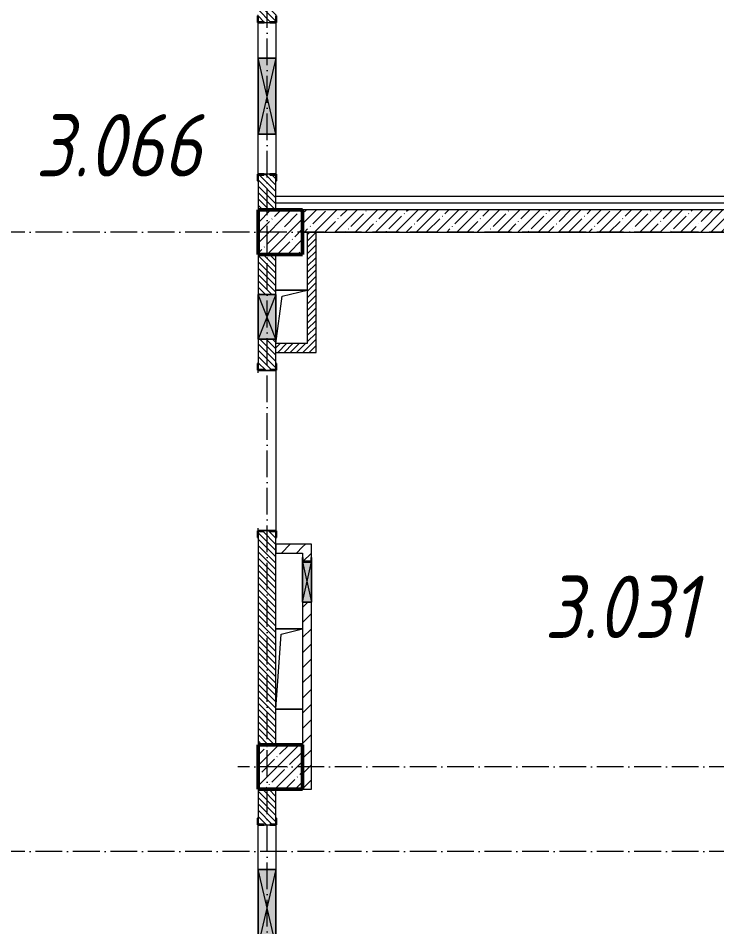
# Model space of a CAD drawing. Header units: millimetres. Extents: x -12989 to 629078, y -109036 to 555275.
# Drawn here: x 614066 to 621909, y -81978 to -71785 of the extents above; entities that cross this region are included whole.
import ezdxf

# ---------------------------------------------------------------- set-up
doc = ezdxf.new("R2010")
doc.units = ezdxf.units.MM
doc.linetypes.add('50_200_ШТРИХ_1Т_ш5_п1_п1_', pattern=[700, 500, -100, 0, -100])
for name, color, linetype, lineweight in [('A-DETL-____-OTLN-4', 7, 'Continuous', 18), ('A-DETL-GENF-OTLN', 7, 'Continuous', 9), ('A-FLOR-____-OTLN', 7, 'Continuous', 9), ('A-GENM-____-MCUT', 7, 'Continuous', 25), ('A-GENM-____-OTLN', 7, 'Continuous', 9), ('A-GENM-____-OTLN-1', 7, 'Continuous', 25), ('A-GLAZ-____-OTLN', 7, 'Continuous', 9), ('A-WALL-____-MCUT-1', 7, 'Continuous', 9), ('A-WALL-____-MCUT-3', 7, 'Continuous', 9), ('A-WALL-____-PATT-1', 7, 'Continuous', 9), ('A-WALL-FNSH-MCUT-1', 7, 'Continuous', 9), ('I-WALL-____-OTLN', 7, 'Continuous', 9), ('S-COLS-____-MCUT', 7, 'Continuous', 50), ('S-COLS-____-OTLN', 7, 'Continuous', 9), ('S-GRID-____-OTLN-1', 7, '50_200_ШТРИХ_1Т_ш5_п1_п1_', 9), ('Марки помещений', 7, 'Continuous', 9)]:
    doc.layers.add(name, color=color, linetype=linetype, lineweight=lineweight)
doc.styles.add('ISOCPEUR_I_2', font='isocpeui.ttf', dxfattribs={"width": 0.85, "height": 2.3})
pattern_1 = [(135, (523510.01, -90515.614), (-35.35534, -35.35534), [])]
pattern_2 = [(45, (523510.01, -90515.61), (-84.85281, 84.85281), [])]
pattern_3 = [(45, (523510.01, -90515.614), (-35.35534, 35.35534), [])]

# ---------------------------------------------------------------- blocks, each defined once
blk = doc.blocks.new('BSC_Колонна _Прямоугольная - 500х500-V30-АР1_План отверстий 3 этажа в осях 1-64_А-ГГ')
at = {"layer": 'S-COLS-____-OTLN'}
h = blk.add_hatch(dxfattribs=at)
h.set_pattern_fill('FP_67', color=256, style=0, pattern_type=2)
h.set_pattern_definition([(45, (-93500, -16331.04), (-114.04925, 114.04925), []), (45, (-93385.95, -16331.04), (-114.04925, 114.04925), [201.613, -40.323, 3.353, -36.97])])
h.paths.add_polyline_path([(-250, -250), (250, -250), (250, 250), (-250, 250)], flags=0)
at = {"layer": 'S-COLS-____-MCUT'}
for p, q in [((250, 250), (-250, 250)), ((-250, 250), (-250, -250)), ((250, -250), (250, 250)), ((-250, -250), (250, -250))]:
    blk.add_line(p, q, dxfattribs=at)
blk = doc.blocks.new('BSC_Колонна _Прямоугольная - 500х500-V81-АР1_План отверстий 3 этажа в осях 1-64_А-ГГ')
at = {"layer": 'S-COLS-____-OTLN'}
h = blk.add_hatch(dxfattribs=at)
h.set_pattern_fill('FP_118', color=256, style=0, pattern_type=2)
h.set_pattern_definition([(45, (-93500, -10331.04), (-114.04925, 114.04925), []), (45, (-93385.95, -10331.04), (-114.04925, 114.04925), [201.613, -40.323, 3.353, -36.97])])
h.paths.add_polyline_path([(-250, -250), (250, -250), (250, 250), (-250, 250)], flags=0)
at = {"layer": 'S-COLS-____-MCUT'}
for p, q in [((250, 250), (-250, 250)), ((-250, 250), (-250, -250)), ((250, -250), (250, 250)), ((-250, -250), (250, -250))]:
    blk.add_line(p, q, dxfattribs=at)
blk = doc.blocks.new('154_Стойка_СКБ_Уголок - СМ-2480_200-28346303-АР1_План отверстий 3 этажа в осях 1-64_А-ГГ')
at = {"layer": 'A-GENM-____-MCUT'}
for p, q in [((125, 156), (125, 81)), ((200, 156), (125, 156)), ((131, 81), (131, 150)), ((131, 150), (200, 150)), ((200, 150), (200, 156)), ((125, 81), (131, 81)), ((131, 19), (125, 19)), ((125, 19), (125, -56)), ((131, -50), (131, 19)), ((125, -56), (200, -56)), ((200, -50), (131, -50)), ((200, -56), (200, -50))]:
    blk.add_line(p, q, dxfattribs=at)
blk = doc.blocks.new('Стойка_Влож_Полоса боковая - Полоса-28213942-АР1_План отверстий 3 этажа в осях 1-64_А-ГГ')
at = {"layer": 'A-GENM-____-OTLN'}
for p, q in [((-5, 60), (0, 60)), ((-5, -60), (-5, 60)), ((0, 31), (0, -31)), ((0, -60), (-5, -60))]:
    blk.add_line(p, q, dxfattribs=at)
blk = doc.blocks.new('Фахверк_СКБ_Уголок - 200_3960-28268576-АР1_План отверстий 3 этажа в осях 1-64_А-ГГ')
at = {"layer": 'A-GENM-____-MCUT'}
for p, q in [((200, 156), (125, 156)), ((125, 156), (125, 81)), ((131, 81), (131, 150)), ((131, 150), (200, 150)), ((200, 150), (200, 156)), ((125, 81), (131, 81)), ((131, 19), (125, 19)), ((125, 19), (125, -56)), ((131, -50), (131, 19)), ((125, -56), (200, -56)), ((200, -50), (131, -50)), ((200, -56), (200, -50))]:
    blk.add_line(p, q, dxfattribs=at)
blk = doc.blocks.new('AR_Отверстие прямоугольное _в плите_ - AR_Отверстие прямоугольное _в плите_-V188-АР1_План отверстий 3 этажа в осях 1-64_А-ГГ')
at = {"layer": 'A-GENM-____-OTLN'}
for p, q in [((175, 300), (-175, 300)), ((-175, -300), (-105, 230)), ((-105, 230), (175, 300))]:
    blk.add_line(p, q, dxfattribs=at)
blk = doc.blocks.new('AR_Отверстие прямоугольное _в плите_ - AR_Отверстие прямоугольное _в плите_-30552588-АР1_План отверстий 3 этажа в осях 1-64_А-ГГ')
at = {"layer": 'A-GENM-____-OTLN'}
for p, q in [((150, 450), (-150, 450)), ((-90, 390), (150, 450)), ((-150, -450), (-90, 390)), ((-150, -450), (150, -450))]:
    blk.add_line(p, q, dxfattribs=at)
blk = doc.blocks.new('AR_Отверстие прямоугольное _в стене_ - AR_Отверстие прямоугольное _в стене__ОВ-V217-АР1_План отверстий 3 этажа в осях 1-64_А-ГГ')
at = {"layer": 'A-GLAZ-____-OTLN'}
blk.add_hatch(color=256, dxfattribs=at).paths.add_polyline_path([(-225, 47), (-225, -50), (225, -50), (225, 50), (-225, 50)], flags=0)
at = {"layer": 'A-DETL-GENF-OTLN'}
for p, q in [((-225, -50), (-225, 50)), ((-225, 50), (225, 50)), ((225, 50), (-225, -50)), ((-225, 50), (225, -50)), ((225, 50), (-225, 50)), ((-225, 50), (-225, -50)), ((225, -50), (-225, -50)), ((-225, -50), (225, -50))]:
    blk.add_line(p, q, dxfattribs=at)
blk = doc.blocks.new('AR_Отверстие прямоугольное _в стене_ - AR_Отверстие прямоугольное _в стене__ОВ-36949509-АР1_План отверстий 3 этажа в осях 1-64_А-ГГ')
at = {"layer": 'A-GLAZ-____-OTLN'}
blk.add_hatch(color=256, dxfattribs=at).paths.add_polyline_path([(250, -100), (250, 100), (-250, 100), (-250, -100)], flags=0)
at = {"layer": 'A-DETL-GENF-OTLN'}
for p, q in [((-250, -100), (-250, 100)), ((-250, 100), (250, 100)), ((250, 100), (-250, -100)), ((-250, 100), (250, -100)), ((250, 100), (-250, 100)), ((-250, 100), (-250, -100)), ((250, 100), (250, -100)), ((250, -100), (250, 100)), ((250, -100), (-250, -100)), ((-250, -100), (250, -100))]:
    blk.add_line(p, q, dxfattribs=at)
blk = doc.blocks.new('AR_Отверстие прямоугольное _в стене_ - AR_Отверстие прямоугольное _в стене__ОВ-36927705-АР1_План отверстий 3 этажа в осях 1-64_А-ГГ')
at = {"layer": 'A-GLAZ-____-OTLN'}
blk.add_hatch(color=256, dxfattribs=at).paths.add_polyline_path([(-425, 100), (-425, -100), (425, -100), (425, 100)], flags=0)
at = {"layer": 'A-DETL-GENF-OTLN'}
for p, q in [((-425, -100), (-425, 100)), ((-425, 100), (425, 100)), ((425, 100), (-425, -100)), ((-425, 100), (425, -100)), ((425, 100), (-425, 100)), ((-425, 100), (-425, -100)), ((425, 100), (425, -100)), ((425, -100), (425, 100)), ((425, -100), (-425, -100)), ((-425, -100), (425, -100))]:
    blk.add_line(p, q, dxfattribs=at)
blk = doc.blocks.new('154_Фахверк_СКБ_Швеллер - Тип_100_3960_зеркало-36793856-АР1_План отверстий 3 этажа в осях 1-64_А-ГГ')
at = {"layer": 'A-GENM-____-MCUT'}
for p, q in [((175, 50), (125, 50)), ((125, 50), (125, -50)), ((128, 47), (175, 47)), ((128, -47), (128, 47)), ((175, 47), (175, 50)), ((125, -50), (175, -50)), ((175, -47), (128, -47)), ((175, -50), (175, -47))]:
    blk.add_line(p, q, dxfattribs=at)
blk = doc.blocks.new('3эт')
at = {"layer": 'S-GRID-____-OTLN-1', "color": 251, "ltscale": 0.6, "true_color": 0x636466}
for p, q in [((377120.7, -91346.1), (377120.7, -36982.5)), ((387845.1, -70532.4), (351097.5, -70532.4)), ((387845.1, -76532.4), (376792, -76532.4)), ((387845.1, -77482.4), (279340.9, -77482.4))]:
    blk.add_line(p, q, dxfattribs=at)

msp = doc.modelspace()

# ---------------------------------------------------------------- hatches: boundary and pattern name
at = {"layer": 'A-WALL-____-PATT-1'}
h = msp.add_hatch(dxfattribs=at)
h.set_pattern_fill('FP_6', color=256, style=0, pattern_type=2)
h.set_pattern_definition(pattern_1)
h.paths.add_polyline_path([(616960.0077, -73934.5723), (616960.0077, -73540.5723), (616891.0077, -73540.5723), (616891.0077, -73534.5723), (616829.0077, -73534.5723), (616829.0077, -73540.5723), (616760.0077, -73540.5723), (616760.0077, -73934.5723), (616920.0077, -73934.5723)], flags=0)
h.paths.add_polyline_path([(616829.0077, -71834.5723), (616891.0077, -71834.5723), (616891.0077, -71828.5723), (616960.0077, -71828.5723), (616960.0077, -71434.5723), (616760.0077, -71434.5723), (616760.0077, -71828.5723), (616829.0077, -71828.5723)], flags=0)
h = msp.add_hatch(dxfattribs=at)
h.set_pattern_fill('FP_38', color=256, style=0, pattern_type=2)
h.set_pattern_definition([(45, (523510, -90515.61), (-114.04925, 114.04925), []), (45, (523624.06, -90515.61), (-114.04925, 114.04925), [201.612, -40.322, 3.353, -36.97])])
h.paths.add_polyline_path([(624260.0077, -74184.5723), (624260.0077, -73934.5723), (617260.0077, -73934.5723), (617260.0077, -74184.5723), (624241.7952, -74184.5723)], flags=0)
h = msp.add_hatch(dxfattribs=at)
h.set_pattern_fill('FP_5', color=256, style=0, pattern_type=2)
h.set_pattern_definition(pattern_3)
h.paths.add_polyline_path([(617410.0077, -75434.5723), (617410.0077, -74184.5723), (617310.0077, -74184.5723), (617310.0077, -75434.5723)], flags=0)
h = msp.add_hatch(dxfattribs=at)
h.set_pattern_fill('FP_6', color=256, style=0, pattern_type=2)
h.set_pattern_definition(pattern_1)
h.paths.add_polyline_path([(616960.0077, -79934.5723), (616960.0077, -77540.5723), (616891.0077, -77540.5723), (616891.0077, -77534.5723), (616829.0077, -77534.5723), (616829.0077, -77540.5723), (616760.0077, -77540.5723), (616760.0077, -79934.5723)], flags=0)
h.paths.add_polyline_path([(616829.0077, -75734.5723), (616891.0077, -75734.5723), (616891.0077, -75728.5723), (616960.0077, -75728.5723), (616960.0077, -75384.5723), (616760.0077, -75384.5723), (616760.9307, -75728.5723), (616829.0077, -75728.5723)], flags=0)
h.paths.add_polyline_path([(616960.0077, -74884.5723), (616960.0077, -74434.5723), (616760.0077, -74434.5723), (616760.0077, -74884.5723), (616890.7769, -74884.5723)], flags=0)
h = msp.add_hatch(dxfattribs=at)
h.set_pattern_fill('FP_5', color=256, style=0, pattern_type=2)
h.set_pattern_definition(pattern_3)
h.paths.add_polyline_path([(616960.0077, -75534.5723), (617410.0077, -75534.5723), (617410.0077, -75434.5723), (616960.0077, -75434.5723)], flags=0)
h = msp.add_hatch(dxfattribs=at)
h.set_pattern_fill('FP_4', color=256, style=0, pattern_type=2)
h.set_pattern_definition(pattern_2)
h.paths.add_polyline_path([(617260.0077, -77784.5723), (617260.0077, -77684.5723), (616960.0077, -77684.5723), (616960.0077, -77784.5723)], flags=0)
h = msp.add_hatch(dxfattribs=at)
h.set_pattern_fill('FP_4', color=256, style=0, pattern_type=2)
h.set_pattern_definition(pattern_2)
h.paths.add_polyline_path([(617360.0077, -80434.5723), (617360.0077, -78334.5723), (617260.0077, -78334.5723), (617260.0077, -80434.5723)], flags=0)
h.paths.add_polyline_path([(617357.0077, -77881.5723), (617357.0077, -77834.5723), (617360.0077, -77834.5723), (617360.0077, -77684.5723), (617260.0077, -77684.5723), (617260.0077, -77834.5723), (617263.0077, -77834.5723), (617263.668, -77881.5723)], flags=0)
h = msp.add_hatch(dxfattribs=at)
h.set_pattern_fill('FP_6', color=256, style=0, pattern_type=2)
h.set_pattern_definition(pattern_1)
h.paths.add_polyline_path([(616960.0077, -82934.5723), (616960.0077, -82540.5723), (616891.0077, -82540.5723), (616891.0077, -82534.5723), (616829.0077, -82534.5723), (616829.0077, -82540.5723), (616760.0077, -82540.5723), (616760.0077, -82934.5723)], flags=0)
h.paths.add_polyline_path([(616829.0077, -80834.5723), (616891.0077, -80834.5723), (616891.0077, -80828.5723), (616960.0077, -80828.5723), (616960.0077, -80434.5723), (616760.0077, -80434.5723), (616760.0077, -80828.5723), (616829.0077, -80828.5723)], flags=0)

# ---------------------------------------------------------------- linework, layer by layer
at = {"layer": 'A-DETL-____-OTLN-4'}
for p, q in [((624510.0077, -73784.5723), (616960.0077, -73784.5723)), ((624510.0077, -73859.5723), (616960.0077, -73859.5723))]:
    msp.add_line(p, q, dxfattribs=at)
at = {"layer": 'A-FLOR-____-OTLN'}
for p, q in [((616960.0077, -74834.5723), (617310.0077, -74834.5723)), ((616960.0077, -78634.5723), (617260.0077, -78634.5723)), ((617260.0077, -79534.5723), (616960.0077, -79534.5723))]:
    msp.add_line(p, q, dxfattribs=at)
at = {"layer": 'A-WALL-____-MCUT-1'}
for p, q in [((624260.0077, -73934.5723), (617260.0077, -73934.5723)), ((617260.0077, -74184.5723), (624260.0077, -74184.5723))]:
    msp.add_line(p, q, dxfattribs=at)
at = {"layer": 'A-WALL-____-MCUT-3'}
for p, q in [((616829.0077, -71834.5723), (616891.0077, -71834.5723)), ((616760.0077, -73609.5723), (616760.0077, -73934.5723)), ((616960.0077, -73934.5723), (616960.0077, -73609.5723)), ((616760.0077, -74434.5723), (616760.0077, -74884.5723)), ((616960.0077, -74884.5723), (616960.0077, -74434.5723)), ((616760.0077, -75384.5723), (616760.0077, -75659.5723)), ((616960.0077, -75659.5723), (616960.0077, -75384.5723)), ((616760.0077, -77609.5723), (616760.0077, -79934.5723)), ((616960.0077, -79934.5723), (616960.0077, -77609.5723)), ((616760.0077, -80434.5723), (616760.0077, -80759.5723)), ((616960.0077, -80759.5723), (616960.0077, -80434.5723)), ((616829.0077, -80834.5723), (616891.0077, -80834.5723))]:
    msp.add_line(p, q, dxfattribs=at)
at = {"layer": 'A-WALL-FNSH-MCUT-1'}
for p, q in [((617310.0077, -74184.5723), (617310.0077, -75434.5723)), ((617410.0077, -75534.5723), (617410.0077, -74184.5723)), ((617310.0077, -75434.5723), (616960.0077, -75434.5723)), ((616960.0077, -75534.5723), (617410.0077, -75534.5723)), ((617360.0077, -77684.5723), (616960.0077, -77684.5723)), ((616960.0077, -77684.5723), (616960.0077, -77784.5723)), ((617360.0077, -77834.5723), (617360.0077, -77684.5723)), ((616960.0077, -77784.5723), (617260.0077, -77784.5723)), ((617260.0077, -77784.5723), (617260.0077, -77834.5723)), ((617260.0077, -78334.5723), (617260.0077, -79934.5723)), ((617360.0077, -80434.5723), (617360.0077, -78334.5723)), ((617260.0077, -80434.5723), (617360.0077, -80434.5723))]:
    msp.add_line(p, q, dxfattribs=at)
at = {"layer": 'I-WALL-____-OTLN'}
for p, q in [((616760.0077, -72234.5723), (616760.0077, -71834.5723)), ((616960.0077, -71834.5723), (616960.0077, -72234.5723)), ((616760.0077, -73534.5723), (616760.0077, -73084.5723)), ((616960.0077, -73084.5723), (616960.0077, -73534.5723)), ((616760.0077, -75764.5723), (616760.0077, -75734.5723)), ((616960.0077, -75734.5723), (616960.0077, -77534.5723)), ((616760.0077, -77534.5723), (616760.0077, -77504.5723)), ((616760.0077, -81334.5723), (616760.0077, -80834.5723)), ((616960.0077, -80834.5723), (616960.0077, -81334.5723))]:
    msp.add_line(p, q, dxfattribs=at)

# ---------------------------------------------------------------- block references
msp.add_blockref('3эт', (239739.3002, -3652.1582))
at = {"layer": 'A-GENM-____-OTLN'}
for p, rotation in [((616860.0077, -73534.5723), 269.9999999999999), ((616860.0077, -75734.5723), 89.99999999999991), ((616860.0077, -77534.5723), 269.9999999999999)]:
    msp.add_blockref('Стойка_Влож_Полоса боковая - Полоса-28213942-АР1_План отверстий 3 этажа в осях 1-64_А-ГГ', p, dxfattribs=dict(at, rotation=rotation))
for name, p in [('AR_Отверстие прямоугольное _в плите_ - AR_Отверстие прямоугольное _в плите_-V188-АР1_План отверстий 3 этажа в осях 1-64_А-ГГ', (617135.0077, -75134.5723)), ('AR_Отверстие прямоугольное _в плите_ - AR_Отверстие прямоугольное _в плите_-30552588-АР1_План отверстий 3 этажа в осях 1-64_А-ГГ', (617110.0077, -79084.5723))]:
    msp.add_blockref(name, p, dxfattribs=at)
at = {"layer": 'A-GENM-____-OTLN-1'}
for name, p, rotation in [('Фахверк_СКБ_Уголок - 200_3960-28268576-АР1_План отверстий 3 этажа в осях 1-64_А-ГГ', (616910.0077, -71959.5723), 89.9999999999999), ('154_Стойка_СКБ_Уголок - СМ-2480_200-28346303-АР1_План отверстий 3 этажа в осях 1-64_А-ГГ', (616810.0077, -73409.5723), 269.9999999999999), ('154_Стойка_СКБ_Уголок - СМ-2480_200-28346303-АР1_План отверстий 3 этажа в осях 1-64_А-ГГ', (616910.0077, -75859.5723), 89.9999999999999), ('154_Стойка_СКБ_Уголок - СМ-2480_200-28346303-АР1_План отверстий 3 этажа в осях 1-64_А-ГГ', (616810.0077, -77409.5723), 269.9999999999999), ('154_Фахверк_СКБ_Швеллер - Тип_100_3960_зеркало-36793856-АР1_План отверстий 3 этажа в осях 1-64_А-ГГ', (617310.0077, -78009.5723), 90), ('Фахверк_СКБ_Уголок - 200_3960-28268576-АР1_План отверстий 3 этажа в осях 1-64_А-ГГ', (616910.0077, -80959.5723), 89.9999999999999)]:
    msp.add_blockref(name, p, dxfattribs=dict(at, rotation=rotation))
at = {"layer": 'A-GLAZ-____-OTLN'}
for name, p, rotation in [('AR_Отверстие прямоугольное _в стене_ - AR_Отверстие прямоугольное _в стене__ОВ-36927705-АР1_План отверстий 3 этажа в осях 1-64_А-ГГ', (616860.0077, -72659.5723), 269.9999999999999), ('AR_Отверстие прямоугольное _в стене_ - AR_Отверстие прямоугольное _в стене__ОВ-36949509-АР1_План отверстий 3 этажа в осях 1-64_А-ГГ', (616860.0077, -75134.5723), 269.9999999999999), ('AR_Отверстие прямоугольное _в стене_ - AR_Отверстие прямоугольное _в стене__ОВ-V217-АР1_План отверстий 3 этажа в осях 1-64_А-ГГ', (617310.0077, -78109.5723), 90), ('AR_Отверстие прямоугольное _в стене_ - AR_Отверстие прямоугольное _в стене__ОВ-36927705-АР1_План отверстий 3 этажа в осях 1-64_А-ГГ', (616860.0077, -81759.5723), 269.9999999999999)]:
    msp.add_blockref(name, p, dxfattribs=dict(at, rotation=rotation))
at = {"layer": 'S-COLS-____-OTLN'}
for name, p in [('BSC_Колонна _Прямоугольная - 500х500-V30-АР1_План отверстий 3 этажа в осях 1-64_А-ГГ', (617010.0077, -74184.5723)), ('BSC_Колонна _Прямоугольная - 500х500-V81-АР1_План отверстий 3 этажа в осях 1-64_А-ГГ', (617010.0077, -80184.5723))]:
    msp.add_blockref(name, p, dxfattribs=at)

# ---------------------------------------------------------------- texts
at = {"layer": 'Марки помещений', "char_height": 700, "attachment_point": 1, "style": 'ISOCPEUR_I_2'}
for s, insert, width in [('3.066', (614261.0894, -72860.4681), 785.65375), ('3.031', (619973.7981, -78038.7383), 737.5525)]:
    msp.add_mtext(s, dxfattribs=dict(at, insert=insert, width=width))

doc.saveas('drawing.dxf')
